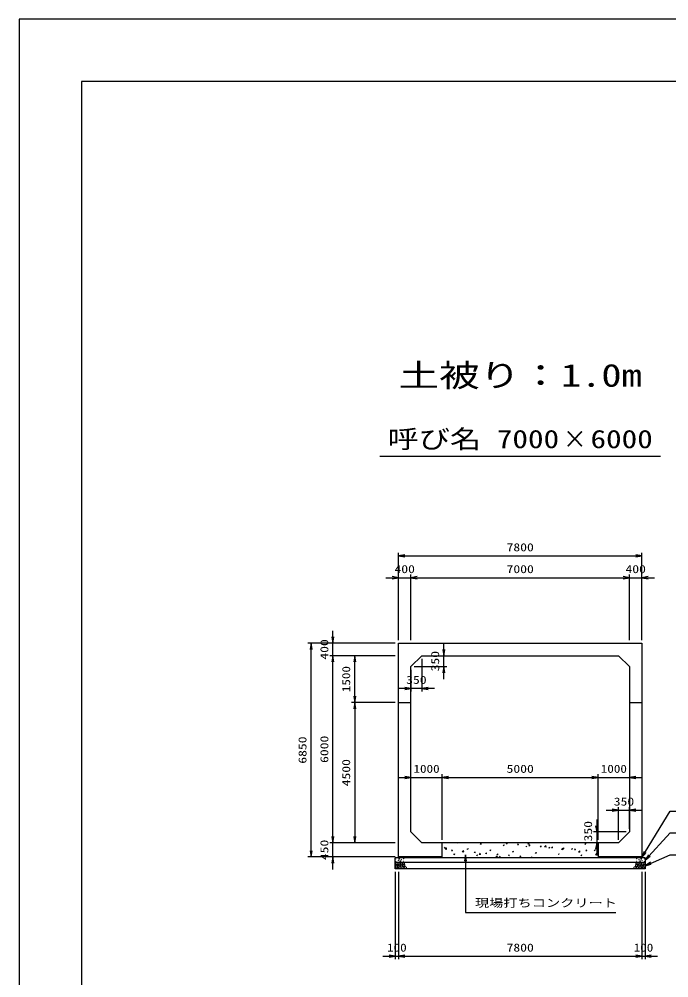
# Model space of a CAD drawing. Units: millimetres at full size. Extents: x 0 to 84100, y 0 to 59400.
# Drawn here: x 0 to 20811, y 28676 to 59400 of the extents above; entities that cross this region are included whole.
import ezdxf
from ezdxf.enums import TextEntityAlignment as Align

# ---------------------------------------------------------------- set-up
doc = ezdxf.new("R2010")
doc.units = ezdxf.units.MM
for name, color, linetype, lineweight in [('D-DCR-HCHn', 4, 'Continuous', 9), ('D-STR-DIM', 7, 'Continuous', 25), ('D-STR-STRn', 1, 'Continuous', 25), ('D-STR-TXT', 7, 'Continuous', 25), ('D-TTL', 2, 'Continuous', 25), ('D-TTL-TXT', 7, 'Continuous', 25)]:
    doc.layers.add(name, color=color, linetype=linetype, lineweight=lineweight)
doc.styles.add('ＭＳ ゴシック', font='')
doc.styles.get('ＭＳ ゴシック').set_extended_font_data('MS Gothic')

# ---------------------------------------------------------------- blocks, each defined once
blk = doc.blocks.new('open_arrow')
at = {"color": 0, "linetype": 'Continuous', "lineweight": -2}
blk.add_lwpolyline([(7.5, 1.25), (0, 0), (7.5, -1.25)], dxfattribs=at)

msp = doc.modelspace()

# ---------------------------------------------------------------- linework, layer by layer
at = {"layer": 'D-DCR-HCHn'}
for p, q in [((14052.106, 33000), (14064.66, 32991.533)), ((14064.692, 32991.533), (14067.533, 33000)), ((14769.379, 32967.976), (14804.949, 32981.63)), ((14769.453, 32967.892), (14794.722, 32950.848)), ((14794.754, 32950.849), (14805.054, 32981.547)), ((15499.442, 32927.291), (15535.011, 32940.945)), ((15499.514, 32927.207), (15524.783, 32910.163)), ((15524.815, 32910.164), (15535.116, 32940.862)), ((15600.766, 32974.118), (15622.484, 33000)), ((15600.807, 32974.086), (15631.171, 32971.429)), ((15631.421, 32971.34), (15626.134, 33000)), ((15965.136, 32942.24), (15989.626, 32971.427)), ((15965.175, 32942.208), (15995.539, 32939.551)), ((15995.789, 32939.459), (15989.915, 32971.302)), ((16229.505, 32886.606), (16265.074, 32900.26)), ((16229.576, 32886.522), (16254.845, 32869.478)), ((16254.877, 32869.48), (16265.177, 32900.178)), ((16291.619, 32958.345), (16331.186, 32999.583)), ((16291.677, 32958.239), (16336.857, 32951.232)), ((16329.505, 32910.362), (16353.995, 32939.548)), ((16329.544, 32910.33), (16359.908, 32907.673)), ((16336.81, 32951.262), (16331.197, 32999.507)), ((16360.156, 32907.578), (16354.283, 32939.421)), ((16693.874, 32878.484), (16718.365, 32907.67)), ((16693.912, 32878.451), (16724.276, 32875.795)), ((16724.524, 32875.698), (16718.65, 32907.541)), ((16833.777, 32874.26), (16873.344, 32915.498)), ((16878.968, 32867.178), (16873.355, 32915.422)), ((17058.244, 32846.606), (17082.734, 32875.792)), ((17088.892, 32843.817), (17083.018, 32875.66)), ((17400.826, 33000), (17411.739, 32992.639)), ((17411.771, 32992.641), (17414.241, 33000)), ((18116.463, 32969.081), (18152.033, 32982.735)), ((18116.532, 32968.998), (18141.801, 32951.954)), ((18141.833, 32951.957), (18152.133, 32982.655)), ((13612.484, 32844.816), (13648.053, 32858.47)), ((13612.558, 32844.731), (13637.827, 32827.687)), ((13637.859, 32827.688), (13648.16, 32858.386)), ((13648.178, 32799.831), (13687.746, 32841.069)), ((13648.236, 32799.731), (13693.415, 32792.724)), ((13693.368, 32792.749), (13687.756, 32840.994)), ((13849.407, 32751.396), (13873.897, 32780.582)), ((13849.452, 32751.363), (13879.816, 32748.706)), ((13880.065, 32748.628), (13874.192, 32780.471)), ((13915.713, 32640.285), (13951.283, 32653.939)), ((13915.787, 32640.201), (13941.056, 32623.157)), ((13941.088, 32623.157), (13951.388, 32653.855)), ((14190.337, 32715.747), (14229.904, 32756.984)), ((14190.394, 32715.646), (14235.574, 32708.639)), ((14213.776, 32719.517), (14238.266, 32748.704)), ((14213.82, 32719.485), (14244.184, 32716.828)), ((14235.527, 32708.665), (14229.914, 32756.909)), ((14244.433, 32716.748), (14238.559, 32748.591)), ((14342.546, 32804.131), (14378.116, 32817.784)), ((14342.62, 32804.046), (14367.889, 32787.002)), ((14367.921, 32787.003), (14378.221, 32817.701)), ((14578.145, 32687.639), (14602.635, 32716.826)), ((14578.188, 32687.607), (14608.552, 32684.95)), ((14608.801, 32684.867), (14602.927, 32716.71)), ((14645.776, 32599.6), (14681.346, 32613.253)), ((14645.848, 32599.516), (14671.118, 32582.472)), ((14671.149, 32582.473), (14681.45, 32613.171)), ((14732.495, 32631.662), (14772.062, 32672.9)), ((14732.552, 32631.56), (14777.732, 32624.553)), ((14777.685, 32624.58), (14772.072, 32672.825)), ((14942.515, 32655.761), (14967.005, 32684.947)), ((14942.557, 32655.729), (14972.921, 32653.072)), ((14973.168, 32652.987), (14967.295, 32684.83)), ((15072.609, 32763.445), (15108.179, 32777.099)), ((15072.681, 32763.361), (15097.95, 32746.317)), ((15097.982, 32746.319), (15108.283, 32777.017)), ((15274.653, 32547.577), (15314.22, 32588.815)), ((15306.884, 32623.883), (15331.374, 32653.069)), ((15306.925, 32623.851), (15337.289, 32621.194)), ((15319.843, 32540.496), (15314.23, 32588.74)), ((15337.536, 32621.106), (15331.662, 32652.949)), ((15375.839, 32558.914), (15411.408, 32572.568)), ((15401.211, 32541.788), (15411.511, 32572.486)), ((15671.253, 32592.005), (15695.743, 32621.191)), ((15671.293, 32591.972), (15701.657, 32589.316)), ((15701.904, 32589.226), (15696.03, 32621.068)), ((15802.672, 32722.76), (15838.241, 32736.414)), ((15802.743, 32722.677), (15828.012, 32705.632)), ((15828.044, 32705.634), (15838.344, 32736.332)), ((16035.623, 32560.127), (16060.113, 32589.313)), ((16066.271, 32557.345), (16060.398, 32589.188)), ((16532.735, 32682.075), (16568.304, 32695.729)), ((16532.805, 32681.992), (16558.074, 32664.948)), ((16558.106, 32664.95), (16568.406, 32695.648)), ((16833.836, 32874.154), (16879.015, 32867.147)), ((16959.568, 32845.921), (16995.137, 32859.575)), ((16959.637, 32845.837), (16984.906, 32828.793)), ((16984.939, 32828.795), (16995.239, 32859.493)), ((17058.28, 32846.573), (17088.644, 32843.917)), ((17262.797, 32641.39), (17298.367, 32655.044)), ((17262.866, 32641.307), (17288.135, 32624.263)), ((17288.167, 32624.265), (17298.467, 32654.963)), ((17375.935, 32790.176), (17415.503, 32831.413)), ((17375.994, 32790.068), (17421.174, 32783.061)), ((17421.126, 32783.093), (17415.513, 32831.338)), ((17422.613, 32814.728), (17447.103, 32843.914)), ((17422.648, 32814.695), (17453.012, 32812.039)), ((17453.259, 32811.937), (17447.386, 32843.78)), ((17689.63, 32805.236), (17725.2, 32818.889)), ((17689.699, 32805.152), (17714.968, 32788.108)), ((17715, 32788.111), (17725.3, 32818.809)), ((17786.982, 32782.849), (17811.473, 32812.036)), ((17787.016, 32782.817), (17817.38, 32780.161)), ((17817.627, 32780.056), (17811.753, 32811.899)), ((17918.093, 32706.091), (17957.661, 32747.329)), ((17918.152, 32705.983), (17963.332, 32698.976)), ((17963.284, 32699.008), (17957.672, 32747.253)), ((17992.86, 32600.705), (18028.429, 32614.358)), ((17992.928, 32600.622), (18018.197, 32583.578)), ((18018.229, 32583.581), (18028.529, 32614.279)), ((18151.352, 32750.971), (18175.842, 32780.158)), ((18151.384, 32750.939), (18181.748, 32748.283)), ((18181.995, 32748.176), (18176.121, 32780.018)), ((18419.693, 32764.55), (18455.262, 32778.204)), ((18419.761, 32764.468), (18445.03, 32747.423)), ((18445.062, 32747.426), (18455.362, 32778.124)), ((18460.251, 32622.006), (18499.819, 32663.244)), ((18460.31, 32621.897), (18505.49, 32614.89)), ((18505.442, 32614.924), (18499.83, 32663.169)), ((18515.721, 32719.093), (18540.211, 32748.279)), ((18515.753, 32719.061), (18546.117, 32716.405)), ((18546.362, 32716.295), (18540.489, 32748.138)), ((15274.71, 32547.475), (15319.89, 32540.468)), ((15375.91, 32558.831), (15401.179, 32541.787)), ((16035.661, 32560.094), (16066.025, 32557.438)), ((16110.515, 32520), (16141.471, 32531.883)), ((16137.613, 32520), (16141.573, 32531.802)), ((16399.992, 32528.248), (16424.482, 32557.435)), ((16400.029, 32528.216), (16430.393, 32525.56)), ((16430.639, 32525.464), (16424.765, 32557.307)), ((16784.189, 32520), (16788.851, 32525.557)), ((16790.134, 32520), (16789.133, 32525.427))]:
    msp.add_line(p, q, dxfattribs=at)
for points in [[(12057.281, 32303.808), (12050.346, 32283.005), (12059.592, 32269.136), (12082.707, 32266.824), (12098.488, 32273.599), (12091.952, 32289.939), (12096.575, 32299.185), (12087.33, 32308.431), (12073.461, 32313.053)], [(12101.155, 32227.009), (12118.277, 32252.692), (12116.137, 32259.112), (12092.594, 32265.533), (12071.192, 32263.393), (12056.21, 32250.551), (12054.07, 32235.57), (12056.21, 32220.588), (12073.332, 32216.308)], [(12101.198, 32361.594), (12080.395, 32366.217), (12061.904, 32356.971), (12059.592, 32336.168), (12064.215, 32319.988), (12087.33, 32313.053), (12103.51, 32313.053), (12110.444, 32324.611), (12110.444, 32350.037)], [(12119.69, 32363.906), (12112.756, 32343.102), (12115.067, 32319.988), (12098.887, 32294.562), (12119.69, 32283.005), (12142.805, 32294.562), (12156.673, 32313.053), (12161.296, 32343.102), (12156.673, 32359.283), (12142.805, 32366.217)], [(12124.313, 32283.005), (12112.756, 32273.759), (12117.379, 32266.824), (12133.559, 32266.824), (12140.493, 32269.136), (12145.116, 32278.382), (12138.182, 32285.316)], [(12161.082, 32227.009), (12171.783, 32252.692), (12163.222, 32263.393), (12137.539, 32263.393), (12126.838, 32259.112), (12116.137, 32244.131), (12116.137, 32231.289), (12126.838, 32214.167), (12139.679, 32212.027)], [(12158.985, 32308.431), (12147.427, 32280.693), (12156.673, 32269.136), (12184.411, 32269.136), (12195.968, 32273.759), (12207.525, 32289.939), (12207.525, 32303.808), (12195.968, 32322.299), (12182.099, 32324.611)], [(12193.185, 32250.551), (12203.886, 32259.112), (12199.606, 32265.533), (12184.624, 32265.533), (12178.204, 32263.393), (12173.923, 32254.832), (12180.344, 32248.411)], [(12263.203, 32229.532), (12227.829, 32236.129), (12212.782, 32248.266), (12208.03, 32267.263), (12222.713, 32281.629), (12251.323, 32289.69), (12272.97, 32276.761), (12286.961, 32259.347), (12283.002, 32241.67)], [(12223.447, 32286.214), (12210.689, 32290.569), (12209.425, 32318.678), (12222.512, 32347.359), (12239.448, 32363.536), (12271.403, 32357.032), (12274.133, 32321.913), (12263.816, 32309.876), (12235.739, 32294.301)], [(12254.798, 32295.711), (12256.454, 32289.566), (12262.011, 32285.193), (12274.19, 32283.302), (12285.305, 32289.802), (12295.592, 32299.138), (12304.858, 32307.333), (12304.635, 32313.462), (12298.736, 32318.875), (12284.203, 32320.356), (12271.47, 32314.383), (12262.011, 32305.165), (12257.281, 32300.556)], [(12282.012, 32329.601), (12275.964, 32335.086), (12274.897, 32340.792), (12278.414, 32353.305), (12288.71, 32367.61), (12311.004, 32366.105), (12332.571, 32355.811), (12347.195, 32335.597), (12345.021, 32322.456), (12338.02, 32315.716), (12326.769, 32313.215), (12310.511, 32317.483), (12289.289, 32324.481)], [(12343.372, 32261.832), (12348.688, 32266.874), (12355.476, 32275.68), (12357.145, 32283.275), (12353.144, 32297.685), (12339.088, 32308.67), (12318.907, 32307.89), (12291.698, 32293.001), (12282.086, 32280.757), (12285.152, 32266.784), (12294.778, 32260.04), (12303.599, 32259.145), (12317.363, 32259.524), (12330.808, 32261.002)], [(19756.628, 32261.832), (19751.312, 32266.874), (19744.524, 32275.68), (19742.855, 32283.275), (19746.856, 32297.685), (19760.912, 32308.67), (19781.093, 32307.89), (19808.302, 32293.001), (19817.914, 32280.757), (19814.848, 32266.784), (19805.222, 32260.04), (19796.401, 32259.145), (19782.637, 32259.524), (19769.192, 32261.002)], [(19817.988, 32329.601), (19824.036, 32335.086), (19825.103, 32340.792), (19821.586, 32353.305), (19811.29, 32367.61), (19788.996, 32366.105), (19767.429, 32355.811), (19752.805, 32335.597), (19754.979, 32322.456), (19761.98, 32315.716), (19773.231, 32313.215), (19789.489, 32317.483), (19810.711, 32324.481)], [(19845.202, 32295.711), (19843.546, 32289.566), (19837.989, 32285.193), (19825.81, 32283.302), (19814.695, 32289.802), (19804.408, 32299.138), (19795.142, 32307.333), (19795.365, 32313.462), (19801.264, 32318.875), (19815.797, 32320.356), (19828.53, 32314.383), (19837.989, 32305.165), (19842.719, 32300.556)], [(19836.797, 32229.532), (19872.171, 32236.129), (19887.218, 32248.266), (19891.97, 32267.263), (19877.287, 32281.629), (19848.677, 32289.69), (19827.03, 32276.761), (19813.039, 32259.347), (19816.998, 32241.67)], [(19876.553, 32286.214), (19889.311, 32290.569), (19890.575, 32318.678), (19877.488, 32347.359), (19860.552, 32363.536), (19828.597, 32357.032), (19825.867, 32321.913), (19836.184, 32309.876), (19864.261, 32294.301)], [(19941.015, 32308.431), (19952.573, 32280.693), (19943.327, 32269.136), (19915.589, 32269.136), (19904.032, 32273.759), (19892.475, 32289.939), (19892.475, 32303.808), (19904.032, 32322.299), (19917.901, 32324.611)], [(19906.815, 32250.551), (19896.114, 32259.112), (19900.394, 32265.533), (19915.376, 32265.533), (19921.796, 32263.393), (19926.077, 32254.832), (19919.656, 32248.411)], [(19938.918, 32227.009), (19928.217, 32252.692), (19936.778, 32263.393), (19962.461, 32263.393), (19973.162, 32259.112), (19983.863, 32244.131), (19983.863, 32231.289), (19973.162, 32214.167), (19960.321, 32212.027)], [(19980.31, 32363.906), (19987.244, 32343.102), (19984.933, 32319.988), (20001.113, 32294.562), (19980.31, 32283.005), (19957.195, 32294.562), (19943.327, 32313.053), (19938.704, 32343.102), (19943.327, 32359.283), (19957.195, 32366.217)], [(19975.687, 32283.005), (19987.244, 32273.759), (19982.621, 32266.824), (19966.441, 32266.824), (19959.507, 32269.136), (19954.884, 32278.382), (19961.818, 32285.316)], [(19998.845, 32227.009), (19981.723, 32252.692), (19983.863, 32259.112), (20007.406, 32265.533), (20028.808, 32263.393), (20043.79, 32250.551), (20045.93, 32235.57), (20043.79, 32220.588), (20026.668, 32216.308)], [(19998.802, 32361.594), (20019.605, 32366.217), (20038.096, 32356.971), (20040.408, 32336.168), (20035.785, 32319.988), (20012.67, 32313.053), (19996.49, 32313.053), (19989.556, 32324.611), (19989.556, 32350.037)], [(20042.719, 32303.808), (20049.654, 32283.005), (20040.408, 32269.136), (20017.293, 32266.824), (20001.512, 32273.599), (20008.048, 32289.939), (20003.425, 32299.185), (20012.67, 32308.431), (20026.539, 32313.053)], [(12109.716, 32173.503), (12124.698, 32179.924), (12128.978, 32201.326), (12120.417, 32216.308), (12105.435, 32220.588), (12086.173, 32218.448), (12064.771, 32209.887), (12054.07, 32197.045), (12054.07, 32182.064), (12060.49, 32173.503), (12086.173, 32175.643)], [(12156.801, 32179.924), (12156.801, 32205.606), (12146.1, 32212.027), (12135.399, 32205.606), (12133.259, 32190.625), (12135.399, 32177.783), (12150.381, 32173.503)], [(12197.466, 32175.643), (12203.886, 32194.905), (12201.746, 32216.308), (12216.728, 32239.85), (12197.466, 32250.551), (12176.063, 32239.85), (12163.222, 32222.728), (12158.941, 32194.905), (12163.222, 32179.924), (12176.063, 32173.503)], [(12214.588, 32177.783), (12233.85, 32173.503), (12250.972, 32182.064), (12253.112, 32201.326), (12250.968, 32224.878), (12227.429, 32232.327), (12212.447, 32228.603), (12206.027, 32212.027), (12206.027, 32188.484)], [(12262.352, 32223.637), (12277.306, 32232.556), (12303.44, 32232.292), (12324.93, 32213.525), (12328.643, 32184.899), (12314.853, 32174.245), (12278.098, 32171.871), (12261.731, 32181.633), (12257.172, 32204.06)], [(12299.971, 32235.265), (12304.183, 32238.446), (12307.686, 32243.505), (12307.81, 32250.431), (12303.414, 32256.067), (12295.769, 32257.977), (12289.356, 32256.179), (12287.704, 32250.442), (12286.896, 32244.835), (12287.881, 32237.456), (12293.975, 32234.127)], [(12327.597, 32220.331), (12317.895, 32225.079), (12310.89, 32233.822), (12310.719, 32245.084), (12314.942, 32255.627), (12330.189, 32257.625), (12345.054, 32258.018), (12359.481, 32252.512), (12361.849, 32243.273), (12349.54, 32232.195), (12334.555, 32223.15)], [(12359.972, 32172.493), (12344.837, 32174.274), (12334.866, 32179.787), (12330.835, 32192.722), (12330.945, 32204.963), (12340.172, 32221.678), (12358.242, 32232.822), (12385.731, 32228.403), (12407.453, 32220.334), (12412.643, 32196.125), (12408.03, 32178.257), (12386.884, 32172.877)], [(19740.028, 32172.493), (19755.163, 32174.274), (19765.134, 32179.787), (19769.165, 32192.722), (19769.055, 32204.963), (19759.828, 32221.678), (19741.758, 32232.822), (19714.269, 32228.403), (19692.547, 32220.334), (19687.357, 32196.125), (19691.97, 32178.257), (19713.116, 32172.877)], [(19772.403, 32220.331), (19782.105, 32225.079), (19789.11, 32233.822), (19789.281, 32245.084), (19785.058, 32255.627), (19769.811, 32257.625), (19754.946, 32258.018), (19740.519, 32252.512), (19738.151, 32243.273), (19750.46, 32232.195), (19765.445, 32223.15)], [(19837.648, 32223.637), (19822.694, 32232.556), (19796.56, 32232.292), (19775.07, 32213.525), (19771.357, 32184.899), (19785.147, 32174.245), (19821.902, 32171.871), (19838.269, 32181.633), (19842.828, 32204.06)], [(19800.029, 32235.265), (19795.817, 32238.446), (19792.314, 32243.505), (19792.19, 32250.431), (19796.586, 32256.067), (19804.231, 32257.977), (19810.644, 32256.179), (19812.296, 32250.442), (19813.104, 32244.835), (19812.119, 32237.456), (19806.025, 32234.127)], [(19885.412, 32177.783), (19866.15, 32173.503), (19849.028, 32182.064), (19846.888, 32201.326), (19849.032, 32224.878), (19872.571, 32232.327), (19887.553, 32228.603), (19893.973, 32212.027), (19893.973, 32188.484)], [(19902.534, 32175.643), (19896.114, 32194.905), (19898.254, 32216.308), (19883.272, 32239.85), (19902.534, 32250.551), (19923.937, 32239.85), (19936.778, 32222.728), (19941.059, 32194.905), (19936.778, 32179.924), (19923.937, 32173.503)], [(19943.199, 32179.924), (19943.199, 32205.606), (19953.9, 32212.027), (19964.601, 32205.606), (19966.741, 32190.625), (19964.601, 32177.783), (19949.619, 32173.503)], [(19990.284, 32173.503), (19975.302, 32179.924), (19971.022, 32201.326), (19979.583, 32216.308), (19994.565, 32220.588), (20013.827, 32218.448), (20035.229, 32209.887), (20045.93, 32197.045), (20045.93, 32182.064), (20039.51, 32173.503), (20013.827, 32175.643)]]:
    msp.add_lwpolyline(points, close=True, dxfattribs=at)
for points in [[(12193.432, 32368.547), (12176.093, 32366.446), (12164.258, 32358.701), (12164.626, 32339.819), (12170.514, 32326.087), (12185.025, 32326.185), (12205.107, 32329.153), (12214.799, 32343.689), (12224.082, 32353.492), (12226.884, 32364.345), (12214.099, 32368.547), (12193.082, 32368.547)], [(19906.568, 32368.547), (19923.907, 32366.446), (19935.742, 32358.701), (19935.374, 32339.819), (19929.486, 32326.087), (19914.975, 32326.185), (19894.893, 32329.153), (19885.201, 32343.689), (19875.918, 32353.492), (19873.116, 32364.345), (19885.901, 32368.547), (19906.918, 32368.547)]]:
    msp.add_lwpolyline(points, dxfattribs=at)
for centre, radius in [((12066.091, 32486.145), 4.5), ((12067.803, 32405.879), 4.5), ((12143.437, 32438.641), 4.5), ((12175.004, 32486.145), 11.25), ((12209.996, 32414.955), 11.25), ((12241.563, 32462.459), 4.5), ((12317.197, 32495.221), 4.5), ((12318.909, 32414.955), 4.5), ((19781.091, 32414.955), 4.5), ((19782.803, 32495.221), 4.5), ((19858.437, 32462.459), 4.5), ((19890.004, 32414.955), 11.25), ((19924.996, 32486.145), 11.25), ((19956.563, 32438.641), 4.5), ((20032.197, 32405.879), 4.5), ((20033.909, 32486.145), 4.5)]:
    msp.add_circle(centre, radius, dxfattribs=at)
at = {"layer": 'D-STR-DIM'}
for p, q in [((12150, 39500), (12150, 42300)), ((12150, 42200), (19950, 42200)), ((19950, 39500), (19950, 42300)), ((11750, 41500), (12950, 41500)), ((12150, 39500), (12150, 41600)), ((12550, 39500), (12550, 41600)), ((12550, 39500), (12550, 41600)), ((12550, 41500), (19550, 41500)), ((19150, 41500), (20350, 41500)), ((19550, 39500), (19550, 41600)), ((19550, 39500), (19550, 41600)), ((19950, 39500), (19950, 41600)), ((10050, 38600), (10050, 39800)), ((12050, 39400), (9250, 39400)), ((9350, 32550), (9350, 39400)), ((12050, 39400), (9950, 39400)), ((13600, 38250), (13600, 39400)), ((12050, 39000), (9950, 39000)), ((12050, 39000), (9950, 39000)), ((10050, 33000), (10050, 39000)), ((12050, 39000), (10650, 39000)), ((10750, 37500), (10750, 39000)), ((12900, 38900), (12900, 37850)), ((13000, 39000), (13700, 39000)), ((12550, 38550), (12550, 37850)), ((12650, 38650), (13700, 38650)), ((13300, 37950), (12150, 37950)), ((12050, 37500), (10650, 37500)), ((12050, 37500), (10650, 37500)), ((10750, 37500), (10750, 33000)), ((12150, 35100), (13950, 35100)), ((13550, 33100), (13550, 35200)), ((13550, 33100), (13550, 35200)), ((13550, 35100), (18550, 35100)), ((18150, 35100), (19950, 35100)), ((18550, 33100), (18550, 35200)), ((18550, 33100), (18550, 35200)), ((19200, 33100), (19200, 34150)), ((19550, 33450), (19550, 34150)), ((18800, 34050), (19950, 34050)), ((18500, 33750), (18500, 32600)), ((10050, 32150), (10050, 33400)), ((19450, 33350), (18400, 33350)), ((12050, 33000), (9950, 33000)), ((12050, 33000), (9950, 33000)), ((12050, 33000), (10650, 33000)), ((19100, 33000), (18400, 33000)), ((12050, 32550), (9250, 32550)), ((12050, 32550), (9950, 32550)), ((12050, 32070), (12050, 29270)), ((12150, 32070), (12150, 29270)), ((12150, 32070), (12150, 29270)), ((19950, 32070), (19950, 29270)), ((19950, 32070), (19950, 29270)), ((20050, 32070), (20050, 29270)), ((11650, 29370), (12550, 29370)), ((12150, 29370), (19950, 29370)), ((19550, 29370), (20450, 29370))]:
    msp.add_line(p, q, dxfattribs=at)
at = {"layer": 'D-STR-STRn'}
for p, q in [((12150, 39400), (19950, 39400)), ((12150, 32550), (12150, 39400)), ((19950, 39400), (19950, 32550)), ((12550, 38650), (12900, 39000)), ((12900, 39000), (19200, 39000)), ((19200, 39000), (19550, 38650)), ((12550, 33350), (12550, 38650)), ((19550, 38650), (19550, 33350)), ((12150, 37500), (12550, 37500)), ((19550, 37500), (19950, 37500)), ((12900, 33000), (12550, 33350)), ((19550, 33350), (19200, 33000)), ((19200, 33000), (12900, 33000)), ((13550, 32520), (13550, 33000)), ((18550, 33000), (18550, 32520)), ((20050, 32520), (12050, 32520)), ((12050, 32170), (12050, 32520)), ((20050, 32370), (12050, 32370)), ((13550, 32550), (12150, 32550)), ((12150, 32550), (12150, 32520)), ((19950, 32550), (18550, 32550)), ((19950, 32550), (19950, 32520)), ((20050, 32520), (20050, 32170)), ((20050, 32170), (12050, 32170))]:
    msp.add_line(p, q, dxfattribs=at)
at = {"layer": 'D-STR-TXT'}
for points in [[(19950, 32535), (20850, 34020), (21050, 34020), (26117.513, 34020)], [(20050, 32445), (20850, 33320), (21050, 33320), (24753.046, 33320)], [(14300, 32620), (14300, 30770), (14500, 30770), (19112.69, 30770)], [(20050, 32270), (20850, 32620), (21050, 32620), (22379.442, 32620)]]:
    msp.add_lwpolyline(points, dxfattribs=at)
at = {"layer": 'D-TTL'}
for points in [[(0, 0), (84100, 0), (84100, 59400), (0, 59400)], [(2000, 2000), (82100, 2000), (82100, 57400), (2000, 57400)]]:
    msp.add_lwpolyline(points, close=True, dxfattribs=at)
at = {"layer": 'D-TTL-TXT'}
msp.add_line((11550, 45400), (20550, 45400), dxfattribs=at)

# ---------------------------------------------------------------- block references
at = {"layer": 'D-STR-DIM', "xscale": 26.7, "yscale": 26.7}
for p in [(12150, 42200), (12550, 41500), (12550, 41500), (19950, 41500), (12900, 37950), (13550, 35100), (13550, 35100), (19550, 35100), (19550, 34050), (12150, 29370), (12150, 29370), (20050, 29370)]:
    msp.add_blockref('open_arrow', p, dxfattribs=at)
for p, rotation in [((19950, 42200), 180), ((12150, 41500), 180), ((19550, 41500), 180), ((19550, 41500), 180), ((9350, 39400), 270), ((10050, 39400), 90), ((13600, 39000), 90), ((10050, 39000), 270), ((10050, 39000), 270), ((10750, 39000), 270), ((13600, 38650), 270), ((12550, 37950), 180), ((10750, 37500), 90), ((10750, 37500), 270), ((12550, 35100), 180), ((18550, 35100), 180), ((18550, 35100), 180), ((19200, 34050), 180), ((18500, 33350), 90), ((10050, 33000), 90), ((10050, 33000), 90), ((10750, 33000), 90), ((18500, 33000), 270), ((9350, 32550), 90), ((10050, 32550), 270), ((12050, 29370), 180), ((19950, 29370), 180), ((19950, 29370), 180)]:
    msp.add_blockref('open_arrow', p, dxfattribs=dict(at, rotation=rotation))
at = {"layer": 'D-STR-TXT', "xscale": 26.7, "yscale": 26.7}
for p, rotation in [((14300, 32620), 270), ((19950, 32535), 58.8), ((20050, 32445), 47.6), ((20050, 32270), 23.6)]:
    msp.add_blockref('open_arrow', p, dxfattribs=dict(at, rotation=rotation))

# ---------------------------------------------------------------- texts
at = {"layer": 'D-STR-DIM', "style": 'ＭＳ ゴシック'}
for s, width, p in [('7800', 1.25, (16050, 42475)), ('400', 1.25, (12350, 41775)), ('7000', 1.25, (16050, 41775)), ('400', 1.25, (19750, 41775)), ('350', 1.25, (12725, 38225)), ('1000', 1.2, (13050, 35375)), ('5000', 1.25, (16050, 35375)), ('1000', 1.2, (19050, 35375)), ('350', 1.25, (19375, 34325)), ('100', 1.2, (12100, 29645)), ('7800', 1.25, (16050, 29645)), ('100', 1.2, (20000, 29645))]:
    msp.add_text(s, height=256.6, dxfattribs=dict(at, width=width)).set_placement(p, align=Align.MIDDLE_CENTER)
for s, width, p in [('400', 1.25, (9775, 39200)), ('350', 1.25, (13325, 38825)), ('1500', 1.2, (10475, 38250)), ('6850', 1.25, (9075, 35975)), ('6000', 1.25, (9775, 36000)), ('4500', 1.25, (10475, 35250)), ('350', 1.25, (18225, 33375)), ('450', 1.25, (9775, 32775))]:
    msp.add_text(s, height=256.6, rotation=90, dxfattribs=dict(at, width=width)).set_placement(p, align=Align.MIDDLE_CENTER)
at = {"layer": 'D-STR-TXT', "style": 'ＭＳ ゴシック', "width": 1.3}
msp.add_text('現場打ちコンクリート', height=256.6, dxfattribs=at).set_placement((14600, 30870), align=Align.BOTTOM_LEFT)
at = {"layer": 'D-TTL-TXT', "style": 'ＭＳ ゴシック'}
for s, height, width, p in [('土被り：1.0m', 733.1, 1.3, (16050, 47400)), ('呼び名', 586.5, 1.25, (13300, 45475)), ('7000', 586.5, 1.25, (16300, 45475)), ('×', 586.5, 0.95, (17800, 45475)), ('6000', 586.5, 1.25, (19300, 45475))]:
    msp.add_text(s, height=height, dxfattribs=dict(at, width=width)).set_placement(p, align=Align.BOTTOM_CENTER)

doc.saveas('drawing.dxf')
